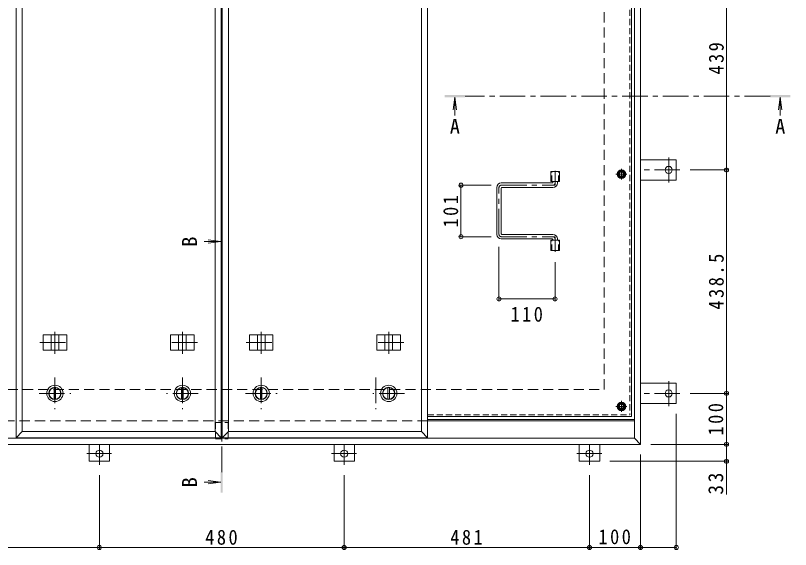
# Model space of a CAD drawing. Units: millimetres at full size, sheet at 1:10. Extents: x -2636 to 2770, y -1962 to 1744.
# Drawn here: x -1870 to -350, y -351 to 696 of the extents above; entities that cross this region are included whole.
import ezdxf
from ezdxf.enums import TextEntityAlignment as Align

# ---------------------------------------------------------------- set-up
doc = ezdxf.new("R2010")
doc.units = ezdxf.units.MM
doc.header["$LTSCALE"] = 10
doc.header["$PDMODE"] = 32
doc.header["$PDSIZE"] = 8
for name, pattern in [('CHAIN1', [8, 5, -1, 1, -1]), ('DASHED1', [1.8, 1.2, -0.6]), ('DASHED2', [3, 2, -1])]:
    doc.linetypes.add(name, pattern=pattern)
for name, color, linetype, lineweight in [('0-1_躯体', 2, 'DASHED2', 9), ('0-2_仕上', 3, 'Continuous', 9), ('0-3_建具', 4, 'Continuous', 9), ('0-5_寸法', 4, 'Continuous', 9), ('0-6_ハッチ', 6, 'Continuous', 9), ('0-7', 5, 'Continuous', 5), ('0-A', 3, 'CHAIN1', 9), ('0-B', 2, 'Continuous', 9), ('0-C', 2, 'Continuous', 9), ('0-E', 3, 'Continuous', 9), ('0-F', 7, 'Continuous', 9)]:
    doc.layers.add(name, color=color, linetype=linetype, lineweight=lineweight)
doc.styles.add('ＭＳ ゴシック', font='')
doc.styles.get('ＭＳ ゴシック').set_extended_font_data('MS Gothic')

msp = doc.modelspace()

# ---------------------------------------------------------------- linework, layer by layer
at = {"layer": '0-1_躯体'}
for p, q in [((-715.19, -37.24), (-715.19, 1262.76)), ((-2215.19, -37.24), (-715.19, -37.24)), ((-1061.69, -99.24), (-2274.19, -99.24))]:
    msp.add_line(p, q, dxfattribs=at)
at = {"layer": '0-1_躯体', "linetype": 'Continuous'}
msp.add_line((-656.19, -99.24), (-1061.69, -99.24), dxfattribs=at)
at = {"layer": '0-2_仕上'}
for p, q in [((-1868.69, 1357.76), (-1868.69, -132.24)), ((-1466.19, -132.24), (-1466.19, 1357.76)), ((-1464.19, 1357.76), (-1464.19, -132.24)), ((-1061.69, -132.24), (-1061.69, 1357.76)), ((-1856.69, 1345.76), (-1856.69, -120.24)), ((-1478.19, -120.24), (-1478.19, 1345.76)), ((-1452.19, 1345.76), (-1452.19, -120.24)), ((-1073.69, -120.24), (-1073.69, 1345.76)), ((-820.34, 370.26), (-820.34, 390.26)), ((-820.34, 390.26), (-803.04, 390.26)), ((-803.04, 370.26), (-803.04, 390.26)), ((-820.34, 370.26), (-803.04, 370.26)), ((-820.34, 235.26), (-820.34, 255.26)), ((-820.34, 255.26), (-803.04, 255.26)), ((-803.04, 235.26), (-803.04, 255.26)), ((-820.34, 235.26), (-803.04, 235.26)), ((-1856.69, -120.24), (-1868.69, -132.24)), ((-1856.69, -120.24), (-1478.19, -120.24)), ((-1466.19, -132.24), (-1478.19, -120.24)), ((-1452.19, -120.24), (-1464.19, -132.24)), ((-1452.19, -120.24), (-1073.69, -120.24)), ((-1061.69, -132.24), (-1073.69, -120.24)), ((-1868.69, -132.24), (-1466.19, -132.24)), ((-1464.19, -132.24), (-1061.69, -132.24))]:
    msp.add_line(p, q, dxfattribs=at)
at = {"layer": '0-2_仕上', "linetype": 'DASHED1'}
for p, q in [((-818.04, 370.26), (-818.04, 390.26)), ((-805.34, 370.26), (-805.34, 390.26)), ((-818.04, 235.26), (-818.04, 255.26)), ((-805.34, 235.26), (-805.34, 255.26))]:
    msp.add_line(p, q, dxfattribs=at)
at = {"layer": '0-3_建具', "color": 2}
for p, q in [((-644.19, -145.24), (-644.19, 1370.76)), ((-656.19, -133.24), (-656.19, 1358.76)), ((-656.19, -99.24), (-1061.69, -99.24)), ((-656.19, -133.24), (-2274.19, -133.24)), ((-644.19, -145.24), (-656.19, -133.24)), ((-644.19, -145.24), (-2286.19, -145.24))]:
    msp.add_line(p, q, dxfattribs=at)
at = {"layer": '0-3_建具'}
for p, q in [((-1815.53, 69.76), (-1769.35, 69.76)), ((-1815.53, 39.76), (-1815.53, 69.76)), ((-1799.94, 39.76), (-1799.94, 69.76)), ((-1784.94, 39.76), (-1784.94, 69.76)), ((-1769.35, 39.76), (-1769.35, 69.76)), ((-1519.35, 69.76), (-1565.53, 69.76)), ((-1565.53, 39.76), (-1565.53, 69.76)), ((-1549.94, 39.76), (-1549.94, 69.76)), ((-1534.94, 39.76), (-1534.94, 69.76)), ((-1519.35, 39.76), (-1519.35, 69.76)), ((-1411.03, 69.76), (-1364.85, 69.76)), ((-1411.03, 39.76), (-1411.03, 69.76)), ((-1395.44, 39.76), (-1395.44, 69.76)), ((-1380.44, 39.76), (-1380.44, 69.76)), ((-1364.85, 39.76), (-1364.85, 69.76)), ((-1114.85, 69.76), (-1161.03, 69.76)), ((-1161.03, 39.76), (-1161.03, 69.76)), ((-1145.44, 39.76), (-1145.44, 69.76)), ((-1130.44, 39.76), (-1130.44, 69.76)), ((-1114.85, 39.76), (-1114.85, 69.76)), ((-1815.53, 39.76), (-1769.35, 39.76)), ((-1519.35, 39.76), (-1565.53, 39.76)), ((-1411.03, 39.76), (-1364.85, 39.76)), ((-1114.85, 39.76), (-1161.03, 39.76))]:
    msp.add_line(p, q, dxfattribs=at)
at = {"layer": '0-3_建具', "linetype": 'CHAIN1'}
for p, q in [((-1792.44, 32.64), (-1792.44, 75.88)), ((-1542.44, 32.64), (-1542.44, 75.88)), ((-1387.94, 32.64), (-1387.94, 75.88)), ((-1137.94, 32.64), (-1137.94, 75.88)), ((-1821.85, 54.76), (-1763.03, 54.76)), ((-1513.03, 54.76), (-1571.85, 54.76)), ((-1417.35, 54.76), (-1358.53, 54.76)), ((-1108.53, 54.76), (-1167.35, 54.76))]:
    msp.add_line(p, q, dxfattribs=at)
at = {"layer": '0-5_寸法'}
for p, q in [((-1008.19, 535.96), (-1011.45, 511.17)), ((-1008.19, 535.96), (-1008.19, 500.35)), ((-1008.19, 535.96), (-1004.93, 511.17)), ((-370.13, 535.96), (-373.39, 511.17)), ((-370.13, 535.96), (-366.87, 511.17)), ((-370.13, 535.96), (-370.13, 500.35)), ((-1467.19, 252.52), (-1499.96, 252.52)), ((-1467.19, 252.52), (-1491.98, 255.78)), ((-1467.19, 252.52), (-1491.98, 249.26)), ((-1467.19, -219.64), (-1499.96, -219.64)), ((-1467.19, -219.64), (-1491.98, -216.38)), ((-1467.19, -219.64), (-1491.98, -222.9))]:
    msp.add_line(p, q, dxfattribs=at)
at = {"layer": '0-5_寸法', "linetype": 'CHAIN1'}
for p, q in [((-390.13, 537.96), (-988.19, 537.96)), ((-1465.19, -199.64), (-1465.19, 232.52))]:
    msp.add_line(p, q, dxfattribs=at)
at = {"layer": '0-5_寸法', "color": 7}
msp.add_line((-475.67, -178.44), (-475.67, -243.73), dxfattribs=at)
at = {"layer": '0-5_寸法', "color": 7, "linetype": 'DASHED1'}
for points in [[(-1477.49, -102.44), (-1452.89, -102.44), (-1452.89, -134.44)], [(-1477.49, -102.44), (-1477.49, -134.44), (-1452.89, -134.44)]]:
    msp.add_lwpolyline(points, dxfattribs=at)
at = {"layer": '0-5_寸法'}
for points in [[(-1028.19, 535.96), (-1028.19, 539.96), (-988.19, 535.96), (-988.19, 539.96)], [(-350.13, 535.96), (-350.13, 539.96), (-390.13, 535.96), (-390.13, 539.96)], [(-1463.19, 272.52), (-1467.19, 272.52), (-1463.19, 232.52), (-1467.19, 232.52)], [(-1467.19, -239.64), (-1463.19, -239.64), (-1467.19, -199.64), (-1463.19, -199.64)]]:
    msp.add_solid(points, dxfattribs=at)
at = {"layer": '0-6_ハッチ', "linetype": 'CHAIN1'}
for p, q in [((-811.69, 391.64), (-811.69, 363.26)), ((-921.69, 266.77), (-921.69, 358.75)), ((-917.18, 363.26), (-811.69, 363.26)), ((-917.18, 262.26), (-811.69, 262.26)), ((-811.69, 232.37), (-811.69, 262.26))]:
    msp.add_line(p, q, dxfattribs=at)
at = {"layer": '0-6_ハッチ'}
for p, q in [((-817.19, 367.76), (-917.19, 367.76)), ((-816.19, 368.76), (-816.19, 370.26)), ((-807.19, 367.76), (-807.19, 370.26)), ((-926.19, 266.76), (-926.19, 358.76)), ((-917.19, 267.76), (-917.19, 357.76)), ((-916.19, 358.76), (-816.19, 358.76)), ((-916.19, 266.76), (-816.19, 266.76)), ((-817.19, 257.76), (-917.19, 257.76)), ((-816.19, 256.76), (-816.19, 255.26)), ((-807.19, 257.76), (-807.19, 255.26)), ((-1061.69, -96.24), (-656.19, -96.24)), ((-1061.69, -99.24), (-656.19, -99.24))]:
    msp.add_line(p, q, dxfattribs=at)
for centre, radius, start, end in [((-917.19, 358.76), 9, 90, 180), ((-817.19, 368.76), 1, 270, 0), ((-816.19, 367.76), 9, 270, 0), ((-916.19, 357.76), 1, 90, 180), ((-917.19, 266.76), 9, 180, 270), ((-916.19, 267.76), 1, 180, 270), ((-816.19, 257.76), 9, 0, 90), ((-817.19, 256.76), 1, 0, 90)]:
    msp.add_arc(centre, radius, start, end, dxfattribs=at)
at = {"layer": '0-6_ハッチ', "linetype": 'CHAIN1'}
for centre, radius, start, end in [((-816.19, 367.76), 4.5, 270.29569, 0), ((-917.18, 358.75), 4.51, 90, 180), ((-917.18, 266.77), 4.51, 180, 270), ((-816.19, 257.76), 4.5, 0, 89.70431)]:
    msp.add_arc(centre, radius, start, end, dxfattribs=at)
at = {"layer": '0-7'}
for centre, radius in [((-681.69, 384.93), 5), ((-681.69, 384.93), 4.19), ((-681.69, -70.74), 5), ((-681.69, -70.74), 4.19)]:
    msp.add_circle(centre, radius, dxfattribs=at)
at = {"layer": '0-A', "linetype": 'DASHED1'}
for p in [(-664.89, 761.51), (-1061.69, -87.54)]:
    msp.add_line(p, (-664.89, -87.54), dxfattribs=at)
at = {"layer": '0-A', "linetype": 'Continuous'}
for q in [(-661.69, 760.27), (-1061.69, -90.74)]:
    msp.add_line((-661.69, -90.74), q, dxfattribs=at)
at = {"layer": '0-A'}
for p, q in [((-681.69, 374.25), (-681.69, 395.61)), ((-671.01, 384.93), (-692.37, 384.93)), ((-681.69, -81.42), (-681.69, -60.06)), ((-671.01, -70.74), (-692.37, -70.74))]:
    msp.add_line(p, q, dxfattribs=at)
at = {"layer": '0-B'}
for p, q in [((-689.19, 384.93), (-685.44, 391.43)), ((-685.44, 391.43), (-677.94, 391.43)), ((-674.19, 384.93), (-677.94, 391.43)), ((-674.19, 384.93), (-677.94, 378.43)), ((-689.19, -70.74), (-685.44, -64.24)), ((-685.44, -64.24), (-677.94, -64.24)), ((-674.19, -70.74), (-677.94, -64.24)), ((-674.19, -70.74), (-677.94, -77.24))]:
    msp.add_line(p, q, dxfattribs=at)
for points in [[(-689.19, 384.93), (-685.44, 378.43), (-677.94, 378.43)], [(-689.19, -70.74), (-685.44, -77.24), (-677.94, -77.24)]]:
    msp.add_lwpolyline(points, dxfattribs=at)
for centre, radius in [((-681.69, 384.93), 8.5), ((-681.69, 384.93), 6.5), ((-681.69, -70.74), 8.5), ((-681.69, -70.74), 6.5)]:
    msp.add_circle(centre, radius, dxfattribs=at)
at = {"layer": '0-C', "linetype": 'CHAIN1'}
for p, q in [((-1792.44, -14.24), (-1792.44, -76.24)), ((-1542.44, -14.24), (-1542.44, -76.24)), ((-1387.94, -14.24), (-1387.94, -76.24)), ((-1162.94, -14.24), (-1162.94, -76.24)), ((-1823.44, -45.24), (-1761.44, -45.24)), ((-1511.44, -45.24), (-1573.44, -45.24)), ((-1418.94, -45.24), (-1356.94, -45.24)), ((-1106.94, -45.24), (-1168.94, -45.24))]:
    msp.add_line(p, q, dxfattribs=at)
at = {"layer": '0-C'}
for p, q in [((-1793.94, -56.64), (-1793.94, -33.84)), ((-1790.94, -56.64), (-1790.94, -33.84)), ((-1543.94, -56.64), (-1543.94, -33.84)), ((-1540.94, -56.64), (-1540.94, -33.84)), ((-1389.44, -56.64), (-1389.44, -33.84)), ((-1386.44, -56.64), (-1386.44, -33.84)), ((-1139.44, -56.64), (-1139.44, -33.84)), ((-1136.44, -56.64), (-1136.44, -33.84))]:
    msp.add_line(p, q, dxfattribs=at)
for centre, radius in [((-1792.44, -45.24), 16), ((-1542.44, -45.24), 16), ((-1387.94, -45.24), 16), ((-1137.94, -45.24), 16), ((-1792.44, -45.24), 12), ((-1792.44, -45.24), 11.5), ((-1542.44, -45.24), 12), ((-1542.44, -45.24), 11.5), ((-1387.94, -45.24), 12), ((-1387.94, -45.24), 11.5), ((-1137.94, -45.24), 12), ((-1137.94, -45.24), 11.5)]:
    msp.add_circle(centre, radius, dxfattribs=at)
at = {"layer": '0-E'}
for p, q in [((-644.19, 413.26), (-573.99, 413.26)), ((-573.99, 373.26), (-573.99, 413.26)), ((-644.19, 373.26), (-573.99, 373.26)), ((-644.19, -25.24), (-573.99, -25.24)), ((-573.99, -65.24), (-573.99, -25.24)), ((-644.19, -65.24), (-573.99, -65.24)), ((-1725.19, -145.24), (-1725.19, -178.44)), ((-1685.19, -145.24), (-1685.19, -178.44)), ((-1245.19, -145.24), (-1245.19, -178.44)), ((-1205.19, -145.24), (-1205.19, -178.44)), ((-764.19, -145.24), (-764.19, -178.44)), ((-724.19, -145.24), (-724.19, -178.44)), ((-1725.19, -178.44), (-1685.19, -178.44)), ((-1245.19, -178.44), (-1205.19, -178.44)), ((-764.19, -178.44), (-724.19, -178.44))]:
    msp.add_line(p, q, dxfattribs=at)
at = {"layer": '0-E', "linetype": 'CHAIN1'}
for p, q in [((-588.99, 368.42), (-588.99, 417.31)), ((-566.83, 393.26), (-644.19, 393.26)), ((-588.99, -70.08), (-588.99, -21.19)), ((-566.83, -45.24), (-644.19, -45.24)), ((-1705.19, -185.6), (-1705.19, -145.44)), ((-1225.19, -185.6), (-1225.19, -145.44)), ((-744.19, -185.6), (-744.19, -145.44)), ((-1730.03, -163.44), (-1681.14, -163.44)), ((-1250.03, -163.44), (-1201.14, -163.44)), ((-769.03, -163.44), (-720.14, -163.44))]:
    msp.add_line(p, q, dxfattribs=at)
at = {"layer": '0-E'}
for centre in [(-588.99, 393.26), (-588.99, -45.24), (-1705.19, -163.44), (-1225.19, -163.44), (-744.19, -163.44)]:
    msp.add_circle(centre, 7, dxfattribs=at)
at = {"layer": '0-F'}
for p, q in [((-475.67, 393.26), (-475.67, 832.26)), ((-472.67, 393.26), (-546.83, 393.26)), ((-475.67, -45.24), (-475.67, 393.26)), ((-999.38, 363.26), (-937.18, 363.26)), ((-996.38, 363.26), (-996.38, 262.26)), ((-999.38, 262.26), (-937.18, 262.26)), ((-921.69, 137.11), (-921.69, 242.26)), ((-811.69, 137.11), (-811.69, 212.37)), ((-811.69, 140.11), (-921.69, 140.11)), ((-472.67, -45.24), (-546.83, -45.24)), ((-475.67, -45.24), (-475.67, -145.24)), ((-573.99, -350.48), (-573.99, -85.24)), ((-472.67, -145.24), (-624.19, -145.24)), ((-475.67, -145.24), (-475.67, -178.44)), ((-644.19, -350.48), (-644.19, -165.24)), ((-472.67, -178.44), (-704.19, -178.44)), ((-1705.19, -350.48), (-1705.19, -205.6)), ((-1225.19, -350.48), (-1225.19, -205.6)), ((-744.19, -350.48), (-744.19, -205.6)), ((-2186.19, -347.48), (-1705.19, -347.48)), ((-1705.19, -347.48), (-1225.19, -347.48)), ((-1225.19, -347.48), (-744.19, -347.48)), ((-744.19, -347.48), (-644.19, -347.48)), ((-644.19, -347.48), (-573.99, -347.48))]:
    msp.add_line(p, q, dxfattribs=at)
for p in [(-475.67, 393.26), (-996.38, 363.26), (-996.38, 262.26), (-921.69, 140.11), (-811.69, 140.11), (-475.67, -45.24), (-475.67, -145.24), (-475.67, -178.44), (-1705.19, -347.48), (-1225.19, -347.48), (-744.19, -347.48), (-644.19, -347.48), (-573.99, -347.48)]:
    msp.add_point(p, dxfattribs=at)

# ---------------------------------------------------------------- texts
at = {"layer": '0-5_寸法', "color": 2, "style": 'ＭＳ ゴシック'}
for p in [(-1018.19, 455.26), (-380.13, 455.26)]:
    msp.add_text('A', height=29.33, dxfattribs=at).set_placement(p, align=Align.BOTTOM_LEFT)
for p in [(-1505.06, 242.52), (-1505.06, -229.64)]:
    msp.add_text('B', height=29.33, rotation=90, dxfattribs=at).set_placement(p, align=Align.BOTTOM_LEFT)
at = {"layer": '0-F', "color": 2, "char_height": 29.33, "attachment_point": 7, "rotation": 90, "style": 'ＭＳ ゴシック'}
for s, insert in [('\\T1.27;\\W0.9;439', (-480.67, 580.26)), ('\\T1.27;\\W0.9;101', (-1001.38, 280.26)), ('\\T1.28;\\W0.9;438.5', (-480.67, 119.01)), ('\\T1.27;\\W0.9;100', (-481.67, -127.74)), ('\\T1.27;\\W0.95;33', (-481.67, -243.73))]:
    msp.add_mtext(s, dxfattribs=dict(at, insert=insert))
at = {"layer": '0-F', "color": 2, "char_height": 29.33, "attachment_point": 7, "style": 'ＭＳ ゴシック'}
for s, insert in [('\\T1.27;\\W0.9;110', (-899.19, 95.11)), ('\\T1.27;\\W0.9;480', (-1497.69, -342.48)), ('\\T1.27;\\W0.9;481', (-1017.19, -342.48)), ('\\T1.27;\\W0.9;100', (-726.69, -341.48))]:
    msp.add_mtext(s, dxfattribs=dict(at, insert=insert))

doc.saveas('drawing.dxf')
